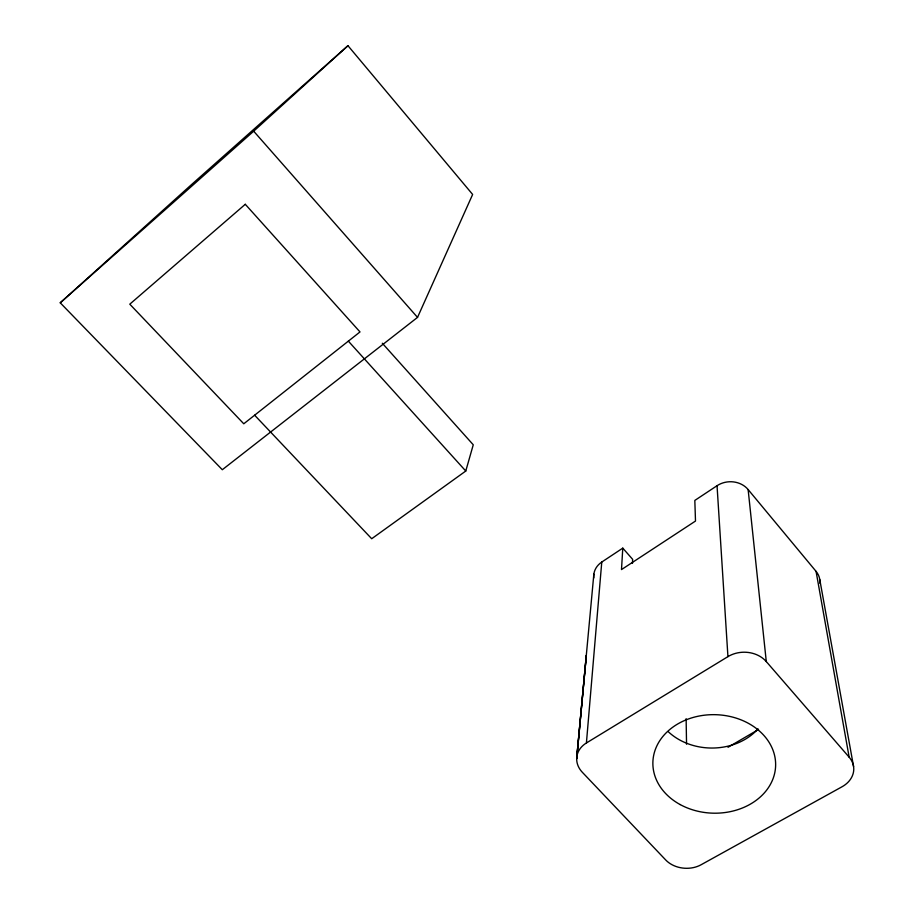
<?xml version="1.0" encoding="UTF-8"?>
<svg xmlns="http://www.w3.org/2000/svg" width="914" height="914" viewBox="0 0 914 914"><rect width="100%" height="100%" fill="white"/><g stroke="black" fill="none" stroke-linecap="round" stroke-linejoin="round"><path stroke-width="1.37" d="M632.454 563.412L632.648 559.345L622.777 548.137L601.766 562.053A21.239 18.326 4.9 0 0 593.803 577.934M622.777 548.137L621.497 569.582L695.497 521.049L694.823 500.426L717.044 485.711A22.153 19.468 -3.4 0 1 748.132 489.561L816.065 571.364A21.776 18.486 -5.1 0 1 819.869 583.269M816.065 571.364L849.152 757.18A26.735 21.205 -2.5 0 1 842.011 786.783L701.072 864.77A25.398 19.754 3.3 0 1 665.746 860.005L582.332 772.284A25.969 20.942 6.1 0 1 586.411 742.968L601.766 562.053M593.849 574.163L576.677 758.871L586.331 655.452L576.825 756.712M254.629 415.207L371.701 538.734L465.774 471.03L473.258 444.787L382.315 343.241M417.527 317.387L472.641 194.453L347.96 45.7L191.152 184.914L60.244 302.808L222.308 469.727L417.527 317.387L253.681 131.193L347.96 45.7M60.244 302.808L253.681 131.193M586.411 742.968L727.932 656.64A27.306 22.587 -0.7 0 1 766.286 661.576L849.152 757.18M728.001 747.286L758.563 729.463M348.348 341.139L465.774 471.03M819.755 579.476L853.573 766.549M748.132 489.561L766.286 661.576M717.044 485.711L727.932 656.64M686.128 718.678L686.551 744.236M757.98 728.915A57.548 47.265 1.1 0 1 668.203 731.646M245.283 204.29L129.788 304.179L243.775 423.788L360.002 331.931L245.283 204.29M680.13 804.549A61.398 49.265 1.6 0 0 775.506 767.794A61.398 49.265 1.6 0 0 687.111 719.467A61.398 49.265 1.6 0 0 680.13 804.549"/></g></svg>
